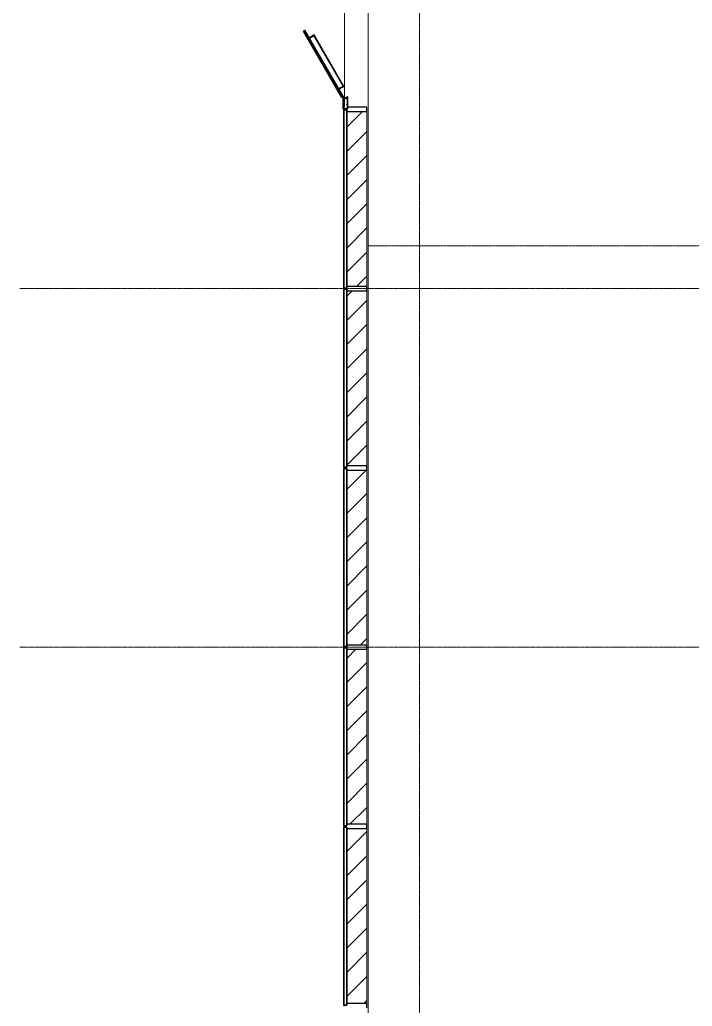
# Model space of a CAD drawing. Header units: millimetres. Extents: x -4948 to 42228, y -4856 to 69378.
# Drawn here: x -4948 to 2928, y 46285 to 57842 of the extents above; entities that cross this region are included whole.
import ezdxf

# ---------------------------------------------------------------- set-up
doc = ezdxf.new("R2010")
doc.units = ezdxf.units.MM
doc.linetypes.add('Линия сетки', pattern=[22.225, 12.7, -3.175, 3.175, -3.175])
doc.linetypes.add('Штрих 2 х 1 мм', pattern=[3, 2, -1])
for name, color, linetype, lineweight in [('A-DETL', 90, 'Continuous', 9), ('A-DETL-THIN', 151, 'Continuous', 13), ('A-FLOR', 192, 'Continuous', 13), ('A-GLAZ-CURT', 52, 'Continuous', 9), ('A-GLAZ-CWMG', 51, 'Continuous', 9), ('S-GRID', 1, 'Continuous', 30)]:
    doc.layers.add(name, color=color, linetype=linetype, lineweight=lineweight)
pattern_1 = [(45, (0, 0), (-141.42136, 141.42136), [])]

# ---------------------------------------------------------------- blocks, each defined once
blk = doc.blocks.new('27ELB-RD-AR-0000-BIM_rvt-1-1 этаж отм_ _0_000 лотки')
at = {"layer": 'A-GLAZ-CWMG'}
h = blk.add_hatch(dxfattribs=at)
h.set_pattern_fill('FP_3', color=252, style=0, pattern_type=2)
h.set_pattern_definition(pattern_1)
h.paths.add_polyline_path([(-1118, 54717), (-883, 54717), (-883, 56767), (-1118, 56767)], flags=0)
h = blk.add_hatch(dxfattribs=at)
h.set_pattern_fill('FP_3', color=252, style=0, pattern_type=2)
h.set_pattern_definition(pattern_1)
h.paths.add_polyline_path([(-1118, 52617), (-883, 52617), (-883, 54667), (-1118, 54667), (-1118, 54021)], flags=0)
h = blk.add_hatch(dxfattribs=at)
h.set_pattern_fill('FP_3', color=252, style=0, pattern_type=2)
h.set_pattern_definition(pattern_1)
h.paths.add_polyline_path([(-1118, 50517), (-883, 50517), (-883, 52567), (-1118, 52567)], flags=0)
h = blk.add_hatch(dxfattribs=at)
h.set_pattern_fill('FP_3', color=252, style=0, pattern_type=2)
h.set_pattern_definition(pattern_1)
h.paths.add_polyline_path([(-1118, 48417), (-883, 48417), (-883, 50467), (-1118, 50467), (-1118, 49689)], flags=0)
h = blk.add_hatch(dxfattribs=at)
h.set_pattern_fill('FP_3', color=252, style=0, pattern_type=2)
h.set_pattern_definition(pattern_1)
h.paths.add_polyline_path([(-1084, 46317), (-883, 46317), (-883, 48367), (-1118, 48367), (-1118, 46317)], flags=0)
at = {"layer": 'A-DETL', "color": 252, "linetype": 'Штрих 2 х 1 мм'}
blk.add_line((9709, 55192), (-866, 55192), dxfattribs=at)
at = {"layer": 'A-DETL-THIN', "color": 252, "lineweight": 9}
blk.add_line((-1144, 58813), (-1144, 56813), dxfattribs=at)
at = {"layer": 'A-GLAZ-CURT', "color": 252}
for p, q in [((-1611, 57718), (-1624, 57710)), ((-1504, 57664), (-1561, 57631)), ((-1495, 57657), (-1556, 57622)), ((-1508, 57661), (-1158, 57055)), ((-1497, 57662), (-1152, 57064)), ((-1155, 57068), (-1216, 57033)), ((-1154, 57057), (-1211, 57024)), ((-1161, 56938), (-1174, 56931))]:
    blk.add_line(p, q, dxfattribs=at)
at = {"layer": 'A-GLAZ-CURT', "color": 252, "lineweight": 35}
for p, q in [((-1174, 56931), (-1624, 57710)), ((-1161, 56938), (-1611, 57718)), ((-1153, 56938), (-1161, 56938)), ((-1161, 56938), (-1161, 56871)), ((-1161, 56871), (-1153, 56871)), ((-1161, 56866), (-1161, 56799)), ((-1153, 56866), (-1161, 56866)), ((-1153, 56924), (-1153, 56938)), ((-1118, 56924), (-1153, 56924)), ((-1153, 56871), (-1153, 56866)), ((-1111, 56938), (-1118, 56938)), ((-1118, 56938), (-1118, 56924)), ((-1111, 56849), (-1111, 56938)), ((-1161, 56799), (-1111, 56799)), ((-1153, 56785), (-1153, 54699)), ((-1118, 56785), (-1153, 56785)), ((-1119, 56844), (-1119, 56849)), ((-1119, 56849), (-1111, 56849)), ((-1111, 56844), (-1119, 56844)), ((-1118, 54699), (-1118, 56785)), ((-1111, 56799), (-1111, 56844)), ((-1153, 54699), (-1118, 54699)), ((-1153, 54685), (-1153, 52599)), ((-1118, 54685), (-1153, 54685)), ((-1118, 52599), (-1118, 54685)), ((-1153, 52599), (-1118, 52599)), ((-1153, 52585), (-1153, 50499)), ((-1118, 52585), (-1153, 52585)), ((-1118, 50499), (-1118, 52585)), ((-1153, 50499), (-1118, 50499)), ((-1153, 50485), (-1153, 48399)), ((-1118, 50485), (-1153, 50485)), ((-1118, 48399), (-1118, 50485)), ((-1153, 48399), (-1118, 48399)), ((-1153, 48385), (-1153, 46299)), ((-1118, 48385), (-1153, 48385)), ((-1118, 46299), (-1118, 48385)), ((-1153, 46299), (-1118, 46299))]:
    blk.add_line(p, q, dxfattribs=at)
at = {"layer": 'A-GLAZ-CURT', "color": 252}
for centre, start, end in [((-1502, 57659), 30, 120), ((-1156, 57061), 300, 30)]:
    blk.add_arc(centre, 5, start, end, dxfattribs=at)
at = {"layer": 'A-GLAZ-CWMG', "color": 252, "lineweight": 25, "extrusion": (0, 0, -1)}
for p, q in [((-1118, 56799), (-1153, 56799)), ((-1153, 56799), (-1153, 56785)), ((-1153, 56785), (-1118, 56785)), ((-883, 56817), (-1118, 56817)), ((-1118, 56817), (-1118, 56799)), ((-1118, 56785), (-1118, 56767)), ((-1118, 56767), (-883, 56767)), ((-883, 56767), (-883, 56817)), ((-1118, 54699), (-1153, 54699)), ((-1153, 54699), (-1153, 54685)), ((-1153, 54685), (-1118, 54685)), ((-883, 54717), (-1118, 54717)), ((-1118, 54717), (-1118, 54699)), ((-1118, 54685), (-1118, 54667)), ((-1118, 54667), (-883, 54667)), ((-883, 54667), (-883, 54717)), ((-1118, 52599), (-1153, 52599)), ((-1153, 52599), (-1153, 52585)), ((-1153, 52585), (-1118, 52585)), ((-883, 52617), (-1118, 52617)), ((-1118, 52617), (-1118, 52599)), ((-1118, 52585), (-1118, 52567)), ((-883, 52567), (-883, 52617)), ((-1118, 52567), (-883, 52567)), ((-883, 50517), (-1118, 50517)), ((-1118, 50517), (-1118, 50499)), ((-883, 50467), (-883, 50517)), ((-1118, 50499), (-1153, 50499)), ((-1153, 50499), (-1153, 50485)), ((-1153, 50485), (-1118, 50485)), ((-1118, 50485), (-1118, 50467)), ((-1118, 50467), (-883, 50467)), ((-1118, 48399), (-1153, 48399)), ((-1153, 48399), (-1153, 48385)), ((-1153, 48385), (-1118, 48385)), ((-883, 48417), (-1118, 48417)), ((-1118, 48417), (-1118, 48399)), ((-1118, 48385), (-1118, 48367)), ((-1118, 48367), (-883, 48367)), ((-883, 48367), (-883, 48417)), ((-1118, 46299), (-1153, 46299)), ((-1153, 46299), (-1153, 46285)), ((-883, 46317), (-1118, 46317)), ((-1118, 46317), (-1118, 46299)), ((-883, 46267), (-883, 46317))]:
    blk.add_line(p, q, dxfattribs=at)
at = {"layer": 'A-GLAZ-CWMG', "color": 252}
for p, q in [((-883, 54717), (-883, 56767)), ((-883, 52617), (-883, 54667)), ((-883, 50517), (-883, 52567)), ((-883, 48417), (-883, 50467)), ((-883, 46317), (-883, 48367))]:
    blk.add_line(p, q, dxfattribs=at)
blk = doc.blocks.new('27ELB-RD-KR2-0000-BIM_rvt-1-1 этаж отм_ _0_000 лотки')
at = {"layer": 'A-FLOR', "color": 252, "lineweight": 15}
blk.add_line((-866, 60992), (-866, 44592), dxfattribs=at)
at = {"layer": 'S-GRID', "color": 252, "linetype": 'Линия сетки', "lineweight": 9}
for p, q in [((-266, -4856), (-266, 68378)), ((-4948, 54692), (41228, 54692)), ((-4948, 50492), (41228, 50492))]:
    blk.add_line(p, q, dxfattribs=at)

msp = doc.modelspace()

# ---------------------------------------------------------------- block references
at = {"lineweight": 5}
for name in ['27ELB-RD-KR2-0000-BIM_rvt-1-1 этаж отм_ _0_000 лотки', '27ELB-RD-AR-0000-BIM_rvt-1-1 этаж отм_ _0_000 лотки']:
    msp.add_blockref(name, (0, 0), dxfattribs=at)

doc.saveas('drawing.dxf')
